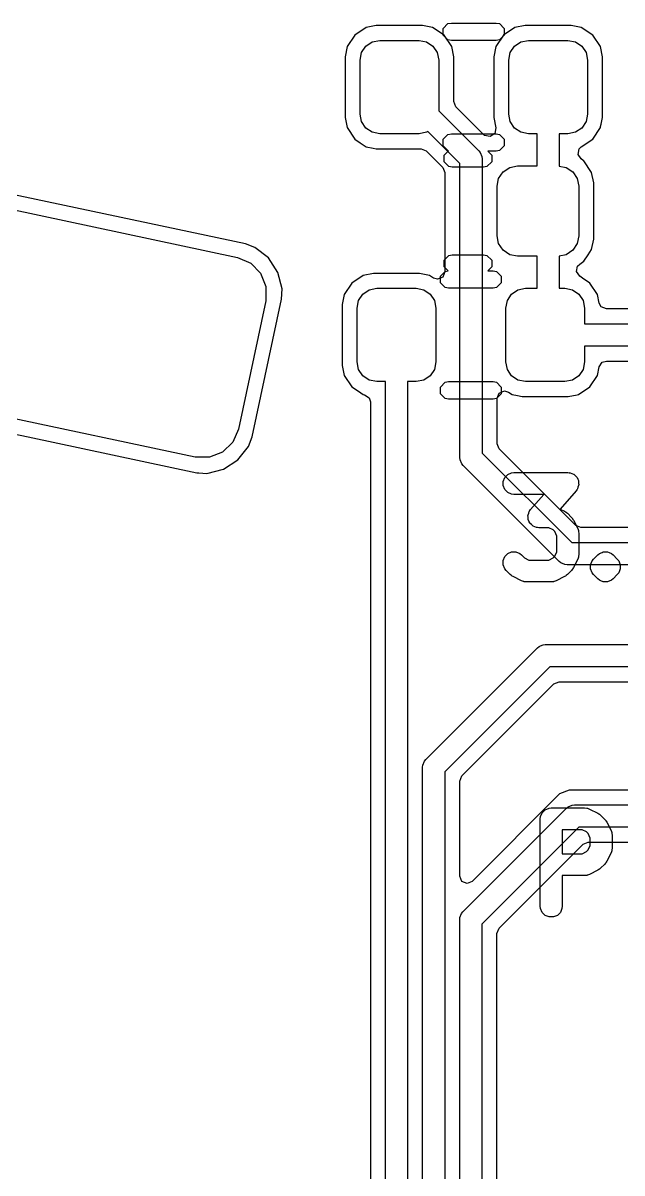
# Model space of a CAD drawing. Extents: x 117.4 to 171.8, y -136.1 to -67.8.
# Drawn here: x 160.22 to 164.33, y -83.95 to -76.06 of the extents above; entities that cross this region are included whole.
import ezdxf

# ---------------------------------------------------------------- set-up
doc = ezdxf.new("R2010")
doc.units = 0
doc.layers.add('BLACK', color=7, linetype='CONTINUOUS')

msp = doc.modelspace()

# ---------------------------------------------------------------- linework, layer by layer
at = {"layer": 'BLACK', "linetype": 'CONTINUOUS'}
for p, q in [((162.572334, -76.091278), (162.493771, -76.143771)), ((162.572335, -76.091278), (162.572334, -76.091278)), ((162.641604, -76.0775), (162.572335, -76.091278)), ((162.641608, -76.0775), (162.641604, -76.0775)), ((162.958392, -76.0775), (162.641608, -76.0775)), ((162.958395, -76.0775), (162.958392, -76.0775)), ((163.027665, -76.091278), (162.958395, -76.0775)), ((163.106228, -76.143771), (163.027665, -76.091278)), ((163.100926, -76.097039), (163.133398, -76.064567)), ((163.100926, -76.142961), (163.100926, -76.097039)), ((163.133398, -76.064567), (163.156359, -76.06)), ((163.156359, -76.06), (163.463641, -76.06)), ((163.463641, -76.06), (163.486602, -76.064567)), ((163.486602, -76.064567), (163.519074, -76.097039)), ((163.592334, -76.091278), (163.513771, -76.143771)), ((163.519074, -76.097039), (163.519074, -76.142961)), ((163.592335, -76.091278), (163.592334, -76.091278)), ((163.661604, -76.0775), (163.592335, -76.091278)), ((163.661608, -76.0775), (163.661604, -76.0775)), ((163.978392, -76.0775), (163.661608, -76.0775)), ((163.978395, -76.0775), (163.978392, -76.0775)), ((164.047665, -76.091278), (163.978395, -76.0775)), ((164.126228, -76.143771), (164.047665, -76.091278)), ((162.493771, -76.143771), (162.441278, -76.222334)), ((162.569541, -76.219541), (162.613338, -76.190276)), ((162.613338, -76.190276), (162.665, -76.18)), ((162.665, -76.18), (162.935, -76.18)), ((162.935, -76.18), (162.986662, -76.190276)), ((162.986662, -76.190276), (163.030459, -76.219541)), ((163.133398, -76.175433), (163.100926, -76.142961)), ((163.158721, -76.222334), (163.106228, -76.143771)), ((163.156359, -76.18), (163.133398, -76.175433)), ((163.463641, -76.18), (163.156359, -76.18)), ((163.513771, -76.143771), (163.461278, -76.222334)), ((163.486602, -76.175433), (163.463641, -76.18)), ((163.519074, -76.142961), (163.486602, -76.175433)), ((163.589541, -76.219541), (163.633338, -76.190276)), ((163.633338, -76.190276), (163.685, -76.18)), ((163.685, -76.18), (163.955, -76.18)), ((163.955, -76.18), (164.006662, -76.190276)), ((164.006662, -76.190276), (164.050459, -76.219541)), ((164.178721, -76.222334), (164.126228, -76.143771)), ((162.441278, -76.222335), (162.4275, -76.291604)), ((162.441278, -76.222334), (162.441278, -76.222335)), ((162.53, -76.315), (162.540276, -76.263338)), ((162.540276, -76.263338), (162.569541, -76.219541)), ((163.030459, -76.219541), (163.059724, -76.263338)), ((163.059724, -76.263338), (163.07, -76.315)), ((163.158721, -76.222335), (163.158721, -76.222334)), ((163.1725, -76.291608), (163.158721, -76.222335)), ((163.461278, -76.222335), (163.4475, -76.291604)), ((163.461278, -76.222334), (163.461278, -76.222335)), ((163.55, -76.315), (163.560276, -76.263338)), ((163.560276, -76.263338), (163.589541, -76.219541)), ((164.050459, -76.219541), (164.079724, -76.263338)), ((164.079724, -76.263338), (164.09, -76.315)), ((164.178721, -76.222335), (164.178721, -76.222334)), ((164.1925, -76.291608), (164.178721, -76.222335)), ((162.4275, -76.291604), (162.4275, -76.708395)), ((162.53, -76.685), (162.53, -76.315)), ((163.07, -76.315), (163.07, -76.662236)), ((163.1725, -76.291613), (163.1725, -76.291608)), ((163.1725, -76.59907), (163.1725, -76.291613)), ((163.4475, -76.291604), (163.4475, -76.708396)), ((163.55, -76.685), (163.55, -76.315)), ((164.09, -76.315), (164.09, -76.685)), ((164.1925, -76.708392), (164.1925, -76.291608)), ((163.07, -76.662236), (163.345082, -76.937319)), ((163.187145, -76.634425), (163.1725, -76.59907)), ((163.377229, -76.824509), (163.187145, -76.634425)), ((162.4275, -76.708395), (162.441278, -76.777664)), ((162.540276, -76.736662), (162.53, -76.685)), ((162.569541, -76.780459), (162.540276, -76.736662)), ((163.4475, -76.708396), (163.461623, -76.7794)), ((163.560276, -76.736662), (163.55, -76.685)), ((163.589541, -76.780459), (163.560276, -76.736662)), ((164.079724, -76.736662), (164.050459, -76.780459)), ((164.09, -76.685), (164.079724, -76.736662)), ((164.180257, -76.769944), (164.183354, -76.754368)), ((164.183354, -76.754368), (164.1925, -76.708392)), ((162.441278, -76.777664), (162.441278, -76.777665)), ((162.441278, -76.777665), (162.493771, -76.856228)), ((162.613338, -76.809724), (162.569541, -76.780459)), ((162.665, -76.82), (162.613338, -76.809724)), ((162.935, -76.82), (162.665, -76.82)), ((162.986662, -76.809724), (162.935, -76.82)), ((162.995832, -76.803596), (162.986662, -76.809724)), ((163.215, -77.022763), (162.995832, -76.803596)), ((163.100926, -76.857039), (163.133398, -76.824567)), ((163.133398, -76.824567), (163.156359, -76.82)), ((163.156359, -76.82), (163.463641, -76.82)), ((163.384805, -76.830727), (163.377229, -76.824509)), ((163.422338, -76.838193), (163.384805, -76.830727)), ((163.454157, -76.816933), (163.422338, -76.838193)), ((163.461623, -76.7794), (163.454157, -76.816933)), ((163.463641, -76.82), (163.486602, -76.824567)), ((163.486602, -76.824567), (163.519074, -76.857039)), ((163.633338, -76.809724), (163.589541, -76.780459)), ((163.685, -76.82), (163.633338, -76.809724)), ((163.7438, -76.82), (163.685, -76.82)), ((163.7438, -77.04), (163.7438, -76.82)), ((163.955, -76.82), (163.8962, -76.82)), ((163.8962, -76.82), (163.8962, -77.041233)), ((164.006662, -76.809724), (163.955, -76.82)), ((164.050459, -76.780459), (164.006662, -76.809724)), ((164.126228, -76.856228), (164.17872, -76.777668)), ((164.17872, -76.777668), (164.180257, -76.769944)), ((162.493771, -76.856228), (162.532136, -76.881862)), ((162.532136, -76.881862), (162.572332, -76.90872)), ((162.572332, -76.90872), (162.572334, -76.908721)), ((162.572334, -76.908721), (162.621298, -76.91846)), ((163.100926, -76.902961), (163.100926, -76.857039)), ((163.133398, -76.935433), (163.100926, -76.902961)), ((163.519074, -76.902961), (163.486602, -76.935433)), ((163.519074, -76.857039), (163.519074, -76.902961)), ((164.032503, -76.923428), (164.046298, -76.909634)), ((164.046298, -76.909634), (164.047665, -76.90872)), ((164.047665, -76.90872), (164.047668, -76.90872)), ((164.047668, -76.90872), (164.126228, -76.856228)), ((162.621298, -76.91846), (162.641608, -76.9225)), ((162.641608, -76.9225), (162.641614, -76.9225)), ((162.641614, -76.9225), (162.94907, -76.9225)), ((162.94907, -76.9225), (162.984425, -76.937145)), ((162.984425, -76.937145), (163.097855, -77.050575)), ((163.106731, -76.967039), (163.137517, -76.936252)), ((163.106731, -77.012961), (163.106731, -76.967039)), ((163.137517, -76.936252), (163.133398, -76.935433)), ((163.345082, -76.937319), (163.354558, -76.948866)), ((163.354558, -76.948866), (163.365936, -76.976334)), ((163.365936, -76.976334), (163.3674, -76.9912)), ((163.463641, -76.94), (163.40623, -76.94)), ((163.40623, -76.94), (163.433269, -76.967039)), ((163.433269, -76.967039), (163.433269, -77.012961)), ((163.486602, -76.935433), (163.463641, -76.94)), ((164.025036, -76.960961), (164.032503, -76.923428)), ((164.046295, -76.99278), (164.025036, -76.960961)), ((163.097855, -77.050575), (163.1125, -77.08593)), ((163.139203, -77.045433), (163.106731, -77.012961)), ((163.162164, -77.05), (163.139203, -77.045433)), ((163.377836, -77.05), (163.162164, -77.05)), ((163.215, -79.0412), (163.215, -77.022763)), ((163.3674, -76.9912), (163.3674, -79.009636)), ((163.400797, -77.045433), (163.377836, -77.05)), ((163.433269, -77.012961), (163.400797, -77.045433)), ((163.511005, -77.081005), (163.556424, -77.050657)), ((163.556424, -77.050657), (163.61, -77.04)), ((163.61, -77.04), (163.7438, -77.04)), ((163.8962, -77.041233), (163.943576, -77.050657)), ((163.943576, -77.050657), (163.988995, -77.081005)), ((164.060841, -77.0025), (164.046295, -76.99278)), ((164.064834, -77.005168), (164.060841, -77.0025)), ((164.064835, -77.00517), (164.064834, -77.005168)), ((164.118428, -77.085377), (164.064835, -77.00517)), ((163.1125, -77.08593), (163.1125, -77.767783)), ((163.47, -77.18), (163.480657, -77.126424)), ((163.480657, -77.126424), (163.511005, -77.081005)), ((163.988995, -77.081005), (164.019343, -77.126424)), ((164.019343, -77.126424), (164.03, -77.18)), ((164.118431, -77.085384), (164.118428, -77.085377)), ((164.132498, -77.156106), (164.118431, -77.085384)), ((163.47, -77.52), (163.47, -77.18)), ((164.03, -77.18), (164.03, -77.52)), ((164.132499, -77.156116), (164.132498, -77.156106)), ((164.1325, -77.543885), (164.132499, -77.156116)), ((161.744857, -77.57515), (160.11439, -77.228584)), ((160.12579, -77.335797), (161.690826, -77.668456)), ((163.480657, -77.573576), (163.47, -77.52)), ((164.03, -77.52), (164.019343, -77.573576)), ((161.744859, -77.575151), (161.744855, -77.57515)), ((161.744855, -77.57515), (161.744857, -77.57515)), ((161.809805, -77.599162), (161.744859, -77.575151)), ((161.902443, -77.671676), (161.809805, -77.599162)), ((163.511005, -77.618995), (163.480657, -77.573576)), ((163.556424, -77.649343), (163.511005, -77.618995)), ((163.988995, -77.618995), (163.943576, -77.649343)), ((164.019343, -77.573576), (163.988995, -77.618995)), ((164.094884, -77.649858), (164.11843, -77.614619)), ((164.11843, -77.614619), (164.1325, -77.543885)), ((161.690826, -77.668456), (161.78045, -77.706961)), ((161.966516, -77.77034), (161.902443, -77.671676)), ((163.106731, -77.687039), (163.139203, -77.654567)), ((163.106731, -77.732961), (163.106731, -77.687039)), ((163.139203, -77.654567), (163.162164, -77.65)), ((163.162164, -77.65), (163.377836, -77.65)), ((163.377836, -77.65), (163.400797, -77.654567)), ((163.400797, -77.654567), (163.433269, -77.687039)), ((163.433269, -77.687039), (163.433269, -77.732961)), ((163.61, -77.66), (163.556424, -77.649343)), ((163.7438, -77.66), (163.61, -77.66)), ((163.7438, -77.88), (163.7438, -77.66)), ((163.943576, -77.649343), (163.8962, -77.658766)), ((163.8962, -77.658766), (163.8962, -77.88)), ((164.036298, -77.713899), (164.064833, -77.694833)), ((164.064833, -77.694833), (164.094884, -77.649858)), ((161.78045, -77.706961), (161.848516, -77.776833)), ((161.848516, -77.776833), (161.884662, -77.867434)), ((161.995082, -77.884463), (161.966516, -77.77034)), ((162.621604, -77.7775), (162.552335, -77.791278)), ((162.621608, -77.7775), (162.621604, -77.7775)), ((162.938392, -77.7775), (162.621608, -77.7775)), ((162.938395, -77.7775), (162.938392, -77.7775)), ((163.007665, -77.791278), (162.938395, -77.7775)), ((163.080926, -77.797039), (163.113398, -77.764567)), ((163.1125, -77.767783), (163.097855, -77.803138)), ((163.134199, -77.760429), (163.106731, -77.732961)), ((163.113398, -77.764567), (163.134199, -77.760429)), ((163.433269, -77.732961), (163.40623, -77.76)), ((163.40623, -77.76), (163.443641, -77.76)), ((163.443641, -77.76), (163.466602, -77.764567)), ((163.466602, -77.764567), (163.499074, -77.797039)), ((164.015037, -77.765228), (164.022502, -77.727695)), ((164.036297, -77.797045), (164.015037, -77.765228)), ((164.022502, -77.727695), (164.036298, -77.713899)), ((162.473771, -77.843771), (162.421278, -77.922334)), ((162.552334, -77.791278), (162.473771, -77.843771)), ((162.552335, -77.791278), (162.552334, -77.791278)), ((163.034722, -77.809357), (163.007665, -77.791278)), ((163.0625, -77.817783), (163.034722, -77.809357)), ((163.097855, -77.803138), (163.0625, -77.817783)), ((163.080926, -77.842961), (163.080926, -77.797039)), ((163.113398, -77.875433), (163.080926, -77.842961)), ((163.499074, -77.842961), (163.466602, -77.875433)), ((163.499074, -77.797039), (163.499074, -77.842961)), ((164.054722, -77.809357), (164.036297, -77.797045)), ((164.106228, -77.843771), (164.054722, -77.809357)), ((164.158721, -77.922334), (164.106228, -77.843771)), ((161.884662, -77.867434), (161.883385, -77.964971)), ((161.990599, -77.953561), (161.995082, -77.884463)), ((162.421278, -77.922335), (162.4075, -77.991604)), ((162.421278, -77.922334), (162.421278, -77.922335)), ((162.520276, -77.963338), (162.549541, -77.919541)), ((162.549541, -77.919541), (162.593338, -77.890276)), ((162.593338, -77.890276), (162.645, -77.88)), ((162.645, -77.88), (162.915, -77.88)), ((162.915, -77.88), (162.966662, -77.890276)), ((162.966662, -77.890276), (163.010459, -77.919541)), ((163.010459, -77.919541), (163.039724, -77.963338)), ((163.136359, -77.88), (163.113398, -77.875433)), ((163.443641, -77.88), (163.136359, -77.88)), ((163.466602, -77.875433), (163.443641, -77.88)), ((163.540276, -77.963338), (163.569541, -77.919541)), ((163.569541, -77.919541), (163.613338, -77.890276)), ((163.613338, -77.890276), (163.665, -77.88)), ((163.665, -77.88), (163.7438, -77.88)), ((163.8962, -77.88), (163.935, -77.88)), ((163.935, -77.88), (163.986662, -77.890276)), ((163.986662, -77.890276), (164.030459, -77.919541)), ((164.030459, -77.919541), (164.059724, -77.963338)), ((164.158721, -77.922335), (164.158721, -77.922334)), ((164.170401, -77.981054), (164.158721, -77.922335)), ((161.883385, -77.964971), (161.696265, -78.845304)), ((161.78957, -78.899337), (161.990599, -77.953561)), ((162.4075, -77.991604), (162.4075, -78.408395)), ((162.51, -78.015), (162.520276, -77.963338)), ((162.51, -78.385), (162.51, -78.015)), ((163.039724, -77.963338), (163.05, -78.015)), ((163.05, -78.015), (163.05, -78.385)), ((163.53, -78.015), (163.540276, -77.963338)), ((163.53, -78.385), (163.53, -78.015)), ((164.059724, -77.963338), (164.07, -78.015)), ((164.07, -78.015), (164.07, -78.1238)), ((164.184085, -78.006655), (164.170401, -77.981054)), ((164.21944, -78.0213), (164.184085, -78.006655)), ((167.735546, -78.0213), (164.21944, -78.0213)), ((164.07, -78.1238), (167.7, -78.1238)), ((167.668436, -78.2762), (164.07, -78.2762)), ((164.07, -78.2762), (164.07, -78.385)), ((162.4075, -78.408395), (162.421278, -78.477664)), ((162.520276, -78.436662), (162.51, -78.385)), ((163.05, -78.385), (163.039724, -78.436662)), ((163.540276, -78.436662), (163.53, -78.385)), ((164.07, -78.385), (164.059724, -78.436662)), ((164.170401, -78.418946), (164.191661, -78.387127)), ((164.191661, -78.387127), (164.21944, -78.3787)), ((164.21944, -78.3787), (167.470382, -78.3787)), ((162.421278, -78.477664), (162.421278, -78.477665)), ((162.421278, -78.477665), (162.473771, -78.556228)), ((162.549541, -78.480459), (162.520276, -78.436662)), ((162.593338, -78.509724), (162.549541, -78.480459)), ((163.010459, -78.480459), (162.966662, -78.509724)), ((163.039724, -78.436662), (163.010459, -78.480459)), ((163.569541, -78.480459), (163.540276, -78.436662)), ((163.613338, -78.509724), (163.569541, -78.480459)), ((164.030459, -78.480459), (163.986662, -78.509724)), ((164.059724, -78.436662), (164.030459, -78.480459)), ((164.106228, -78.556228), (164.15872, -78.477668)), ((164.15872, -78.477668), (164.158721, -78.477664)), ((164.158721, -78.477664), (164.170401, -78.418946)), ((162.473771, -78.556228), (162.518881, -78.586369)), ((162.645, -78.52), (162.593338, -78.509724)), ((162.7038, -78.52), (162.645, -78.52)), ((162.7038, -91.397448), (162.7038, -78.52)), ((162.915, -78.52), (162.8562, -78.52)), ((162.8562, -78.52), (162.8562, -91.365884)), ((162.966662, -78.509724), (162.915, -78.52)), ((163.080926, -78.557039), (163.113398, -78.524567)), ((163.080926, -78.602961), (163.080926, -78.557039)), ((163.113398, -78.524567), (163.136359, -78.52)), ((163.136359, -78.52), (163.443641, -78.52)), ((163.443641, -78.52), (163.466602, -78.524567)), ((163.466602, -78.524567), (163.499074, -78.557039)), ((163.499074, -78.557039), (163.499074, -78.602961)), ((163.665, -78.52), (163.613338, -78.509724)), ((163.935, -78.52), (163.665, -78.52)), ((163.986662, -78.509724), (163.935, -78.52)), ((164.027668, -78.60872), (164.106228, -78.556228)), ((162.518881, -78.586369), (162.552332, -78.60872)), ((162.552332, -78.60872), (162.561052, -78.610454)), ((162.561052, -78.610454), (162.592872, -78.631714)), ((162.592872, -78.631714), (162.6013, -78.659494)), ((163.113398, -78.635433), (163.080926, -78.602961)), ((163.136359, -78.64), (163.113398, -78.635433)), ((163.443641, -78.64), (163.136359, -78.64)), ((163.466602, -78.635433), (163.443641, -78.64)), ((163.499074, -78.602961), (163.466602, -78.635433)), ((163.4699, -78.63382), (163.484545, -78.598465)), ((163.4699, -78.94647), (163.4699, -78.63382)), ((163.484545, -78.598465), (163.5199, -78.58382)), ((163.5199, -78.58382), (163.547677, -78.592246)), ((163.547677, -78.592246), (163.572332, -78.60872)), ((163.572332, -78.60872), (163.572333, -78.60872)), ((163.572333, -78.60872), (163.572335, -78.608721)), ((163.572335, -78.608721), (163.609036, -78.616021)), ((163.609036, -78.616021), (163.641608, -78.6225)), ((163.641608, -78.6225), (163.641614, -78.6225)), ((163.641614, -78.6225), (163.958386, -78.6225)), ((163.958386, -78.6225), (163.958392, -78.6225)), ((163.958392, -78.6225), (164.018951, -78.610454)), ((164.018951, -78.610454), (164.027664, -78.608721)), ((164.027664, -78.608721), (164.027665, -78.608721)), ((164.027665, -78.608721), (164.027665, -78.60872)), ((164.027665, -78.60872), (164.027668, -78.60872)), ((161.39975, -79.037863), (159.834714, -78.705204)), ((162.6013, -78.659494), (162.6013, -91.432996)), ((159.780681, -78.798509), (160.255022, -78.899333)), ((161.696265, -78.845304), (161.657759, -78.934927)), ((160.255022, -78.899333), (161.411149, -79.145075)), ((161.657759, -78.934927), (161.587888, -79.002994)), ((161.765559, -78.964283), (161.78957, -78.899337)), ((163.484545, -78.981825), (163.4699, -78.94647)), ((161.497287, -79.03914), (161.39975, -79.037863)), ((161.587888, -79.002994), (161.497287, -79.03914)), ((161.693045, -79.056921), (161.765559, -78.964283)), ((163.216464, -79.056066), (163.215, -79.0412)), ((163.3674, -79.009636), (163.981563, -79.6238)), ((164.009375, -79.506655), (163.484545, -78.981825)), ((161.480258, -79.149559), (161.594381, -79.120993)), ((161.594381, -79.120993), (161.693045, -79.056921)), ((163.227842, -79.083534), (163.216464, -79.056066)), ((163.237318, -79.095082), (163.227842, -79.083534)), ((163.896119, -79.753882), (163.237318, -79.095082)), ((161.411149, -79.145075), (161.411156, -79.145076)), ((161.411156, -79.145076), (161.41116, -79.145077)), ((161.41116, -79.145077), (161.424979, -79.145973)), ((161.424979, -79.145973), (161.480254, -79.149559)), ((161.480254, -79.149559), (161.480258, -79.149559)), ((163.510839, -79.204139), (163.522038, -79.177103)), ((163.522038, -79.177103), (163.54273, -79.156411)), ((163.54273, -79.156411), (163.569766, -79.145212)), ((163.569766, -79.145212), (163.584398, -79.143771)), ((163.584398, -79.143771), (163.955826, -79.143771)), ((163.955826, -79.143771), (163.963564, -79.144533)), ((163.963564, -79.144533), (163.965532, -79.144402)), ((163.965532, -79.144402), (163.966887, -79.14486)), ((163.966887, -79.14486), (163.970458, -79.145212)), ((163.970458, -79.145212), (163.981715, -79.149875)), ((163.981715, -79.149875), (163.993253, -79.153777)), ((163.993253, -79.153777), (163.995156, -79.155442)), ((163.995156, -79.155442), (163.997494, -79.156411)), ((163.997494, -79.156411), (164.006109, -79.165026)), ((164.006109, -79.165026), (164.015277, -79.173048)), ((164.015277, -79.173048), (164.016398, -79.175315)), ((164.016398, -79.175315), (164.018186, -79.177103)), ((164.018186, -79.177103), (164.022847, -79.188356)), ((164.022847, -79.188356), (164.028249, -79.199279)), ((164.028249, -79.199279), (164.028417, -79.201802)), ((163.510839, -79.233403), (163.510839, -79.204139)), ((163.522038, -79.260439), (163.510839, -79.233403)), ((163.54273, -79.281131), (163.522038, -79.260439)), ((164.012269, -79.268159), (163.90228, -79.393859)), ((164.01679, -79.261834), (164.012269, -79.268159)), ((164.018186, -79.260439), (164.01679, -79.261834)), ((164.018734, -79.259115), (164.018186, -79.260439)), ((164.02082, -79.256198), (164.018734, -79.259115)), ((164.024721, -79.24466), (164.02082, -79.256198)), ((164.029385, -79.233403), (164.024721, -79.24466)), ((164.028417, -79.201802), (164.029385, -79.204139)), ((164.029385, -79.204139), (164.029385, -79.216323)), ((164.029385, -79.216323), (164.030195, -79.228477)), ((164.030195, -79.228477), (164.029385, -79.230872)), ((164.029385, -79.230872), (164.029385, -79.233403)), ((163.569766, -79.29233), (163.54273, -79.281131)), ((163.584398, -79.293771), (163.569766, -79.29233)), ((163.790543, -79.293771), (163.584398, -79.293771)), ((163.699383, -79.397954), (163.790543, -79.293771)), ((163.681457, -79.437636), (163.682267, -79.43524)), ((163.682267, -79.43271), (163.68693, -79.421452)), ((163.682267, -79.43524), (163.682267, -79.43271)), ((163.68693, -79.421452), (163.690832, -79.409915)), ((163.690832, -79.409915), (163.692917, -79.406997)), ((163.692917, -79.406997), (163.693466, -79.405674)), ((163.693466, -79.405674), (163.694861, -79.404278)), ((163.694861, -79.404278), (163.699383, -79.397954)), ((163.90228, -79.393859), (163.932225, -79.408832)), ((163.932225, -79.408832), (163.938521, -79.412795)), ((163.938521, -79.412795), (163.940352, -79.413554)), ((163.940352, -79.413554), (163.942413, -79.415245)), ((163.942413, -79.415245), (163.944668, -79.416665)), ((163.944668, -79.416665), (163.945964, -79.41816)), ((163.945964, -79.41816), (163.951717, -79.422881)), ((163.951717, -79.422881), (163.980288, -79.451452)), ((163.682267, -79.449789), (163.681457, -79.437636)), ((163.682267, -79.461974), (163.682267, -79.449789)), ((163.683234, -79.46431), (163.682267, -79.461974)), ((163.683403, -79.466834), (163.683234, -79.46431)), ((163.688804, -79.477756), (163.683403, -79.466834)), ((163.693466, -79.48901), (163.688804, -79.477756)), ((163.695253, -79.490797), (163.693466, -79.48901)), ((163.696375, -79.493065), (163.695253, -79.490797)), ((163.705543, -79.501087), (163.696375, -79.493065)), ((163.714158, -79.509702), (163.705543, -79.501087)), ((163.716495, -79.51067), (163.714158, -79.509702)), ((163.718399, -79.512336), (163.716495, -79.51067)), ((163.729936, -79.516237), (163.718399, -79.512336)), ((163.980288, -79.451452), (163.985008, -79.457204)), ((163.985008, -79.457204), (163.986505, -79.458502)), ((163.986505, -79.458502), (163.987924, -79.460757)), ((163.987924, -79.460757), (163.989615, -79.462817)), ((163.989615, -79.462817), (163.990372, -79.464646)), ((163.990372, -79.464646), (163.994337, -79.470944)), ((163.994337, -79.470944), (164.022908, -79.528088)), ((164.04473, -79.5213), (164.009375, -79.506655)), ((163.741194, -79.520901), (163.729936, -79.516237)), ((163.744764, -79.521252), (163.741194, -79.520901)), ((163.74612, -79.521711), (163.744764, -79.521252)), ((163.748087, -79.521579), (163.74612, -79.521711)), ((163.755826, -79.522342), (163.748087, -79.521579)), ((163.823835, -79.522342), (163.755826, -79.522342)), ((163.854257, -79.537553), (163.823835, -79.522342)), ((163.865615, -79.548911), (163.854257, -79.537553)), ((163.880826, -79.579332), (163.865615, -79.548911)), ((163.880826, -79.68678), (163.880826, -79.579332)), ((164.022908, -79.528088), (164.028163, -79.54182)), ((164.028163, -79.54182), (164.028353, -79.544506)), ((164.028353, -79.544506), (164.029385, -79.546996)), ((164.029385, -79.546996), (164.030826, -79.561628)), ((164.030826, -79.561628), (164.030826, -79.704485)), ((165.985762, -79.5213), (164.04473, -79.5213)), ((163.981563, -79.6238), (166.107208, -79.6238)), ((163.510839, -79.746995), (163.522038, -79.719959)), ((163.510839, -79.776258), (163.510839, -79.746995)), ((163.522038, -79.719959), (163.542731, -79.699267)), ((163.542731, -79.699267), (163.569768, -79.688069)), ((163.569768, -79.688069), (163.599031, -79.688069)), ((163.599031, -79.688069), (163.626067, -79.699268)), ((163.626067, -79.699268), (163.637432, -79.708596)), ((163.637432, -79.708596), (163.657396, -79.728561)), ((163.657396, -79.728561), (163.687817, -79.743771)), ((163.687817, -79.743771), (163.823837, -79.743771)), ((163.823837, -79.743771), (163.854255, -79.728561)), ((163.854255, -79.728561), (163.865615, -79.717201)), ((163.865615, -79.717201), (163.880826, -79.68678)), ((164.022908, -79.738025), (163.994337, -79.795169)), ((164.028163, -79.724293), (164.022908, -79.738025)), ((164.028353, -79.721606), (164.028163, -79.724293)), ((164.029385, -79.719117), (164.028353, -79.721606)), ((164.030826, -79.704485), (164.029385, -79.719117)), ((164.110839, -79.77557), (164.122037, -79.748533)), ((164.122037, -79.748533), (164.122038, -79.748531)), ((164.122038, -79.748531), (164.131365, -79.737167)), ((164.131365, -79.737167), (164.159937, -79.708595)), ((164.159937, -79.708595), (164.171302, -79.699267)), ((164.171302, -79.699267), (164.190419, -79.691348)), ((164.190419, -79.691348), (164.198338, -79.688069)), ((164.198338, -79.688069), (164.227602, -79.688069)), ((164.227602, -79.688069), (164.227603, -79.688069)), ((164.227603, -79.688069), (164.238801, -79.692707)), ((164.238801, -79.692707), (164.254638, -79.699267)), ((164.254638, -79.699267), (164.254639, -79.699268)), ((164.254639, -79.699268), (164.266004, -79.708596)), ((164.266004, -79.708596), (164.294575, -79.737168)), ((164.294575, -79.737168), (164.303902, -79.748533)), ((164.303902, -79.748533), (164.3151, -79.77557)), ((163.522037, -79.803295), (163.510839, -79.776258)), ((163.531364, -79.81466), (163.522037, -79.803295)), ((163.559935, -79.843232), (163.531364, -79.81466)), ((163.907666, -79.763358), (163.896119, -79.753882)), ((163.935134, -79.774736), (163.907666, -79.763358)), ((163.95, -79.7762), (163.935134, -79.774736)), ((166.107208, -79.7762), (163.95, -79.7762)), ((163.980289, -79.81466), (163.951718, -79.843232)), ((163.985009, -79.808907), (163.980289, -79.81466)), ((163.986505, -79.807611), (163.985009, -79.808907)), ((163.987924, -79.805356), (163.986505, -79.807611)), ((163.989616, -79.803295), (163.987924, -79.805356)), ((163.990374, -79.801464), (163.989616, -79.803295)), ((163.994337, -79.795169), (163.990374, -79.801464)), ((164.110839, -79.804833), (164.110839, -79.77557)), ((164.122038, -79.831869), (164.110839, -79.804833)), ((164.3151, -79.804833), (164.303901, -79.831869)), ((164.3151, -79.77557), (164.3151, -79.804833)), ((163.565689, -79.847955), (163.559935, -79.843232)), ((163.566986, -79.84945), (163.565689, -79.847955)), ((163.569238, -79.850867), (163.566986, -79.84945)), ((163.5713, -79.85256), (163.569238, -79.850867)), ((163.573132, -79.853318), (163.5713, -79.85256)), ((163.579428, -79.857282), (163.573132, -79.853318)), ((163.636572, -79.885853), (163.579428, -79.857282)), ((163.650304, -79.891108), (163.636572, -79.885853)), ((163.65299, -79.891298), (163.650304, -79.891108)), ((163.65548, -79.89233), (163.65299, -79.891298)), ((163.670112, -79.893771), (163.65548, -79.89233)), ((163.841541, -79.893771), (163.670112, -79.893771)), ((163.856173, -79.89233), (163.841541, -79.893771)), ((163.858662, -79.891298), (163.856173, -79.89233)), ((163.86135, -79.891108), (163.858662, -79.891298)), ((163.875082, -79.885853), (163.86135, -79.891108)), ((163.932225, -79.857282), (163.875082, -79.885853)), ((163.938522, -79.853318), (163.932225, -79.857282)), ((163.940353, -79.85256), (163.938522, -79.853318)), ((163.942412, -79.850869), (163.940353, -79.85256)), ((163.944668, -79.84945), (163.942412, -79.850869)), ((163.945966, -79.847952), (163.944668, -79.84945)), ((163.951718, -79.843232), (163.945966, -79.847952)), ((164.131366, -79.843234), (164.122038, -79.831869)), ((164.159938, -79.871805), (164.131366, -79.843234)), ((164.171303, -79.881132), (164.159938, -79.871805)), ((164.182501, -79.88577), (164.171303, -79.881132)), ((164.198338, -79.89233), (164.182501, -79.88577)), ((164.198339, -79.89233), (164.198338, -79.89233)), ((164.19834, -79.89233), (164.198339, -79.89233)), ((164.227603, -79.89233), (164.19834, -79.89233)), ((164.254639, -79.881131), (164.227603, -79.89233)), ((164.254643, -79.881126), (164.254639, -79.881131)), ((164.266003, -79.871804), (164.254643, -79.881126)), ((164.294574, -79.843233), (164.266003, -79.871804)), ((164.303896, -79.831873), (164.294574, -79.843233)), ((164.303901, -79.831869), (164.303896, -79.831873)), ((162.981118, -81.111118), (163.746118, -80.346119)), ((163.746118, -80.346119), (163.757665, -80.336642)), ((163.757665, -80.336642), (163.76753, -80.332556)), ((163.76753, -80.332556), (163.785134, -80.325264)), ((163.785134, -80.325264), (163.8, -80.3238)), ((163.8, -80.3238), (167.807208, -80.3238)), ((163.831563, -80.4762), (163.1112, -81.196563)), ((167.807208, -80.4762), (163.831563, -80.4762)), ((163.228345, -81.224375), (163.859375, -80.593345)), ((163.859375, -80.593345), (163.89473, -80.5787)), ((163.89473, -80.5787), (167.685762, -80.5787)), ((162.9588, -81.165), (162.960264, -81.150134)), ((162.9588, -91.291824), (162.9588, -81.165)), ((162.960264, -81.150134), (162.971642, -81.122666)), ((162.971642, -81.122666), (162.981118, -81.111118)), ((163.1112, -81.196563), (163.1112, -91.26026)), ((163.2137, -81.25973), (163.228345, -81.224375)), ((163.2137, -81.912869), (163.2137, -81.25973)), ((163.964451, -81.3213), (163.898773, -81.348506)), ((166.185762, -81.3213), (163.964451, -81.3213)), ((163.898772, -81.348506), (163.299055, -81.948224)), ((163.898773, -81.348506), (163.898772, -81.348506)), ((163.236118, -82.156118), (163.946119, -81.446118)), ((163.767982, -81.504139), (163.779181, -81.477103)), ((163.779181, -81.477103), (163.799873, -81.456411)), ((163.799873, -81.456411), (163.826909, -81.445212)), ((163.826909, -81.445212), (163.841541, -81.443771)), ((163.841541, -81.443771), (164.070112, -81.443771)), ((163.946119, -81.446118), (163.957666, -81.436642)), ((163.957666, -81.436642), (163.985134, -81.425264)), ((163.985134, -81.425264), (164, -81.4238)), ((164, -81.4238), (166.307208, -81.4238)), ((164.070112, -81.443771), (164.084744, -81.445212)), ((164.084744, -81.445212), (164.087233, -81.446243)), ((164.087233, -81.446243), (164.089921, -81.446434)), ((164.089921, -81.446434), (164.103653, -81.451689)), ((164.103653, -81.451689), (164.160796, -81.48026)), ((164.160796, -81.48026), (164.167093, -81.484223)), ((164.167093, -81.484223), (164.168924, -81.484982)), ((164.168924, -81.484982), (164.170983, -81.486672)), ((164.170983, -81.486672), (164.173239, -81.488092)), ((163.766541, -81.518771), (163.767982, -81.504139)), ((163.766541, -82.118771), (163.766541, -81.518771)), ((164.173239, -81.488092), (164.174537, -81.489589)), ((164.174537, -81.489589), (164.180289, -81.49431)), ((164.180289, -81.49431), (164.20886, -81.522882)), ((164.20886, -81.522882), (164.21358, -81.528633)), ((164.21358, -81.528633), (164.215075, -81.52993)), ((164.215075, -81.52993), (164.216493, -81.532183)), ((164.216493, -81.532183), (164.218187, -81.534247)), ((164.218187, -81.534247), (164.218945, -81.536078)), ((164.218945, -81.536078), (164.222908, -81.542373)), ((164.222908, -81.542373), (164.25148, -81.599515)), ((164.031563, -81.5762), (163.3662, -82.241563)), ((164.052408, -81.593771), (163.916541, -81.593771)), ((163.916541, -81.593771), (163.916541, -81.758057)), ((166.307208, -81.5762), (164.031563, -81.5762)), ((164.082826, -81.60898), (164.052408, -81.593771)), ((164.094186, -81.62034), (164.082826, -81.60898)), ((164.109398, -81.650762), (164.094186, -81.62034)), ((164.25148, -81.599515), (164.256735, -81.613247)), ((164.256735, -81.613247), (164.256926, -81.615936)), ((164.256926, -81.615936), (164.257957, -81.618425)), ((164.257957, -81.618425), (164.259398, -81.633057)), ((164.259398, -81.633057), (164.259398, -81.718771)), ((163.483345, -82.269375), (164.059375, -81.693345)), ((164.059375, -81.693345), (164.09473, -81.6787)), ((164.094187, -81.731486), (164.109398, -81.701065)), ((164.09473, -81.6787), (166.185762, -81.6787)), ((164.109398, -81.701065), (164.109398, -81.650762)), ((164.259398, -81.718771), (164.257957, -81.733403)), ((163.916541, -81.758057), (164.052406, -81.758057)), ((164.052406, -81.758057), (164.082828, -81.742845)), ((164.082828, -81.742845), (164.094187, -81.731486)), ((164.25148, -81.752313), (164.222908, -81.809455)), ((164.256735, -81.738581), (164.25148, -81.752313)), ((164.256926, -81.735891), (164.256735, -81.738581)), ((164.257957, -81.733403), (164.256926, -81.735891)), ((164.160796, -81.871567), (164.103653, -81.900139)), ((164.167092, -81.867603), (164.160796, -81.871567)), ((164.168923, -81.866845), (164.167092, -81.867603)), ((164.170984, -81.865153), (164.168923, -81.866845)), ((164.173239, -81.863734), (164.170984, -81.865153)), ((164.174535, -81.862238), (164.173239, -81.863734)), ((164.180288, -81.857518), (164.174535, -81.862238)), ((164.208859, -81.828947), (164.180288, -81.857518)), ((164.213579, -81.823194), (164.208859, -81.828947)), ((164.215075, -81.821898), (164.213579, -81.823194)), ((164.216494, -81.819643), (164.215075, -81.821898)), ((164.218186, -81.817582), (164.216494, -81.819643)), ((164.218944, -81.815751), (164.218186, -81.817582)), ((164.222908, -81.809455), (164.218944, -81.815751)), ((163.228345, -81.948224), (163.2137, -81.912869)), ((163.2637, -81.962869), (163.228345, -81.948224)), ((163.299055, -81.948224), (163.2637, -81.962869)), ((164.070112, -81.908057), (163.916541, -81.908057)), ((163.916541, -81.908057), (163.916541, -82.118771)), ((164.084744, -81.906616), (164.070112, -81.908057)), ((164.087232, -81.905585), (164.084744, -81.906616)), ((164.089922, -81.905394), (164.087232, -81.905585)), ((164.103653, -81.900139), (164.089922, -81.905394)), ((163.2138, -82.21), (163.215264, -82.195134)), ((163.215264, -82.195134), (163.226642, -82.167666)), ((163.226642, -82.167666), (163.236118, -82.156118)), ((163.767982, -82.133403), (163.766541, -82.118771)), ((163.779181, -82.160439), (163.767982, -82.133403)), ((163.799873, -82.181131), (163.779181, -82.160439)), ((163.826909, -82.19233), (163.799873, -82.181131)), ((163.856173, -82.19233), (163.826909, -82.19233)), ((163.883209, -82.181131), (163.856173, -82.19233)), ((163.903901, -82.160439), (163.883209, -82.181131)), ((163.9151, -82.133403), (163.903901, -82.160439)), ((163.916541, -82.118771), (163.9151, -82.133403)), ((163.2138, -91.1862), (163.2138, -82.21)), ((163.3662, -82.241563), (163.3662, -91.154636)), ((163.4687, -82.30473), (163.483345, -82.269375)), ((163.4687, -87.620006), (163.4687, -82.30473))]:
    msp.add_line(p, q, dxfattribs=at)

doc.saveas('drawing.dxf')
